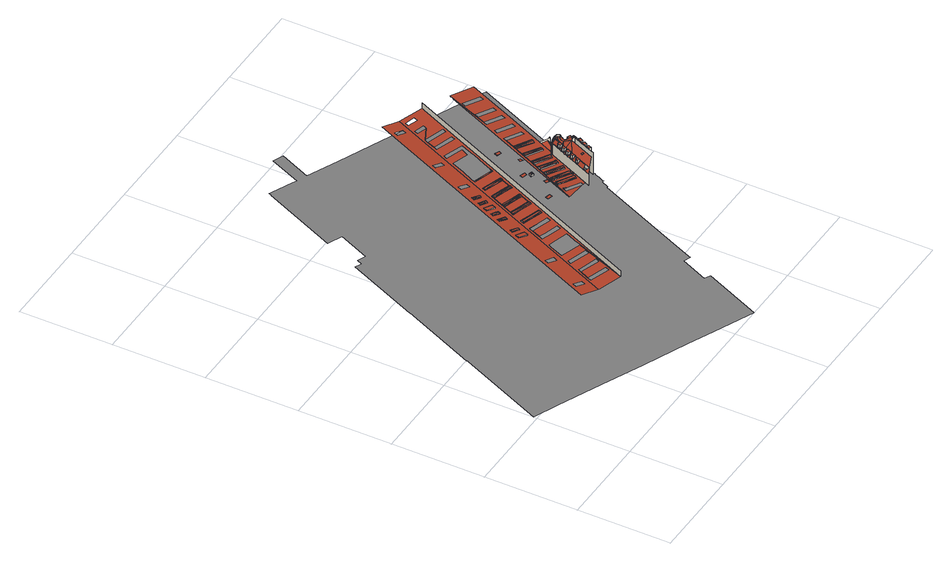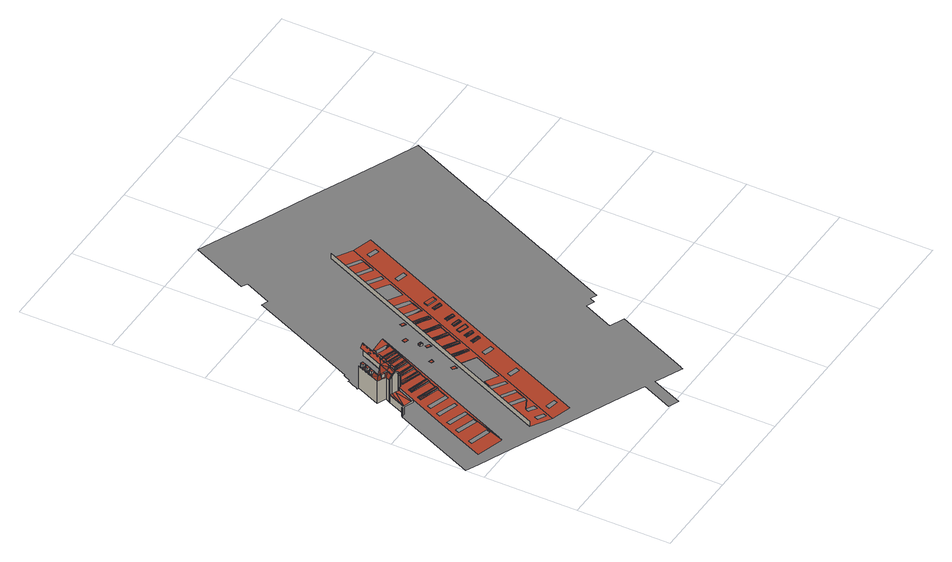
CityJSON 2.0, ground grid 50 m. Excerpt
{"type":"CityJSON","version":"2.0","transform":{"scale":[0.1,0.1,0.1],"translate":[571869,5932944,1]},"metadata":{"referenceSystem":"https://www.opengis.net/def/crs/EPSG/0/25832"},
"CityObjects":{
"building1":{"type":"Building","attributes":{"Grundfläche 2D":"26435.573661","Grundhöhe NN":"1.992"},"children":["building1-1","building1-2","building1-3","building1-4","building1-5","building1-6","building1-7","building1-8","building1-9","building1-10","building1-11","building1-12","building1-13","building1-14"],"geometry":[{"type":"MultiSurface","lod":"3","boundaries":[[[0,1,2,3]],[[2,4,5,3]],[[0,3,5,6,7]],[[8,9,10,11],[6,12,13,1,0,7],[14,15,16,17],[18,19,20,21,22,23],[24,25,26,27],[28,29,30,31,32,33],[34,35,36,37],[38,39,40,41,42,43]],[[44,45,46]],[[47,48,49,50,51,52,53]],[[54,53,52]],[[55,49,48]],[[56,48,47]],[[57,56,47,53]],[[51,58,59,60,54,52]],[[43,42,61,62]],[[53,54,57]],[[50,49,55,63,64,65]],[[41,40,66,61,42]],[[67,68,69,70,71,72,73]],[[55,48,74]],[[61,66,75,62]],[[57,54,60]],[[74,48,56]],[[43,62,75,39,38]],[[76,67,73]],[[77,68,67]],[[40,39,75,66]],[[55,74,63]],[[78,79,76,73,72]],[[56,57,60,59,64,63,74]],[[80,81,69,68]],[[82,79,78,72,71,83]],[[84,85,86,87]],[[70,69,81,88,89,90]],[[91,92,93,94,95,96,97]],[[98,97,96]],[[99,100,101,102,103,104,105,106,107,108,109,110,111,112,113,114,115,116,117,118,119,120,121,122,123,124,125,126,127,128,129,130,131,132,133,134,135,136,137,138,139,140,141,142,143,144,145,146,147,148,149,150,151,152,153,154,155,156,157,158,159,160,161,162,163,164,165,166,167,168,169,170,171,172,173,174,175,176]],[[77,67,76]],[[80,68,77]],[[91,177,92]],[[178,179,93,92]],[[81,80,88]],[[180,70,181,182]],[[77,76,79,82,89,88,80]],[[183,184,98,96,95,185]],[[186,97,98]],[[91,97,186]],[[183,89,82]],[[187,188,189]],[[8,11,190,86,85],[191,192,193,194,195,196,197,198,199,200,201,202,203,204,205,206],[207,208,209,210,211,212,213,214,215,86],[216,217,218,219,220,221],[222,223,221,224,225,226,227,228],[64,59,58,51,50,65],[82,83,71,70,90,89,183],[229,230,231,232,233,234],[235,236,237,238,239,240],[241,242,243,244,245,246],[247,248,240,249,250,251,252,253,254,255],[180,256,257,258,259,260,261,181,70],[262,263,264,265,266,259],[94,267,268,183,185,95],[269,270,271,272,273,274,275,243],[276,277,278,279,280,281,276,235],[282,283,284,285]],[[286,287,180,182,181,288,189,188]],[[177,178,92]],[[268,267,94,93,179,289]],[[290,187,189,288]],[[91,186,177]],[[186,98,184]],[[178,289,179]],[[291,287,286]],[[187,292,188]],[[188,292,286]],[[177,186,184,183,268,289,178]],[[260,293,290,288,181,261]],[[294,292,187]],[[295,291,286]],[[294,187,290]],[[296,297,264,263,298,299]],[[180,287,291,300,257,256]],[[301,299,298]],[[295,286,292]],[[294,290,293]],[[299,302,296]],[[297,303,264]],[[295,300,291]],[[292,294,293,294]],[[263,262,259,304,301,298]],[[260,258,257,300,295,292,294,293]],[[259,258,260]],[[297,296,305]],[[299,301,306]],[[297,305,303]],[[264,303,307,266,265]],[[299,306,302]],[[305,296,302]],[[306,301,304]],[[308,309,310]],[[309,311,312]],[[312,311,313,314]],[[303,305,307]],[[302,306,304,259,266,307,305]],[[309,315,311]],[[311,315,316,313]],[[191,317,192,191,206,318]],[[319,191,320]],[[321,322,323,324,325,326,327,328]],[[325,324,329]],[[325,329,330]],[[327,331,328]],[[320,191,318]],[[332,333,206]],[[334,335,336,330,329,324,323,337]],[[206,333,332,338,339,340,341,342,320,318]],[[343,344,345,346,347,348,349,350]],[[351,349,348]],[[327,352,331]],[[339,338,332]],[[353,352,327]],[[325,330,354]],[[355,321,328,331,352,356,357,358]],[[343,359,344]],[[349,360,350]],[[326,325,354,361]],[[350,362,343]],[[351,360,349]],[[327,326,361,353]],[[348,347,363,364,365,351]],[[366,367,368,369,370,371,372]],[[354,330,336]],[[353,356,352]],[[373,359,343]],[[374,345,344,359,375,376,377,378]],[[379,380,381]],[[372,371,382]],[[367,383,368]],[[361,354,336,335,357,356,353]],[[366,384,367]],[[373,375,359]],[[350,360,362]],[[373,343,362]],[[366,372,385]],[[386,387,386,388]],[[351,365,360]],[[388,389,390,391,392,387,386]],[[373,376,375]],[[393,394,395,382,371,370,396,397]],[[384,383,367]],[[398,386,387]],[[399,400,401,402]],[[403,400,399,404]],[[377,376,373,362,360,365,364,405]],[[372,382,385]],[[406,404,399,402]],[[385,382,395]],[[407,403,404,406]],[[408,369,368,383,409,410,411,412]],[[366,385,413]],[[414,415,416,417,418,419,420,421,422,423,424,425,426,427,379,428,429,430,431,432,433,314,313,316],[434,435,436,437,438],[439,440,441,442],[443,444,445,446,447,448,381],[392,391,449,450,451,452,453,454],[381,455,456,457,458,380,379],[459,460,461,462,463,443],[464,465,466,467,468,469,470,471,427],[374,378,377,405,364,363,347,346,345],[357,335,334,337,323,322,321,355,358],[472,473,474,475,459],[476,477,478,479,480,481],[370,369,408,412,411,393,397,396]],[[366,413,384]],[[388,386,482]],[[483,484,407,406]],[[485,486,487,488,489,490,419,418,417]],[[385,395,394]],[[491,483,406,402,492,493,494,495,496]],[[381,380,458,497,498,499,500,501]],[[502,503,484,483]],[[504,503,502,505]],[[383,384,410,409]],[[491,505,502,483]],[[389,388,506]],[[390,389,507]],[[484,503,504,508,509,510,511,512,513,514,515,516,517,518,519,490,489,488,487,486,520,521,522,523,401,400,403,407]],[[524,482,386]],[[413,385,394,393,411,410,384]],[[524,386,398]],[[453,452,525,526,398,387,392,454]],[[508,504,505,491]],[[527,501,500]],[[448,528,381]],[[529,510,509,530]],[[509,508,491,530]],[[511,510,529,531]],[[528,443,381]],[[532,531,529,530]],[[506,388,482]],[[498,497,533]],[[391,390,507,534,535,451,450,449]],[[524,398,526,525]],[[499,498,536]],[[389,506,535,534,507]],[[512,511,531,532]],[[501,537,455,381]],[[533,497,458,457]],[[491,496,538,532,530]],[[443,528,448,447,539,540,541,542,543]],[[527,537,501]],[[544,514,513,538]],[[513,512,532,538]],[[482,524,525,452,451,535,506]],[[515,514,544,545]],[[527,500,499,546]],[[547,545,544,538]],[[498,533,536]],[[499,536,546]],[[516,515,545,547]],[[548,519,518,549]],[[541,550,542]],[[549,518,517,551]],[[496,552,547,538]],[[517,516,547,551]],[[447,446,553,539]],[[542,550,543]],[[540,539,554]],[[555,548,549,551]],[[556,557,558,559]],[[463,560,459,443]],[[551,547,552]],[[457,456,455,537,527,546,536,533]],[[561,519,548,555]],[[559,558,562,563]],[[541,540,564]],[[562,565,566,563]],[[558,557,565,562]],[[563,566,567,568]],[[490,569,490,519]],[[565,570,567,566]],[[571,459,560,463,572,573,574,575]],[[496,576,552]],[[577,575,574]],[[578,579,561,555]],[[577,571,575]],[[567,570,580,568]],[[561,579,581,582,583,569,490,519]],[[584,420,419,490]],[[585,421,420,584]],[[539,553,554]],[[551,552,586,587,588,555]],[[585,584,490,569]],[[444,443,543,589]],[[590,591,592,570,565,593]],[[569,422,421,585]],[[540,554,564]],[[568,580,594,595]],[[423,422,569,583,582,596,597]],[[541,564,550]],[[594,592,598,595]],[[580,570,592,594]],[[599,600,596,582]],[[595,598,601,602]],[[599,582,579]],[[581,579,582]],[[555,588,587,603,578]],[[604,599,579]],[[543,550,589]],[[579,578,603,604]],[[496,605,606,576]],[[606,607,608,576]],[[598,592,609,601]],[[552,576,610,587,586]],[[463,462,611,572]],[[612,610,576,608]],[[573,572,611]],[[577,613,571]],[[614,605,496]],[[601,609,615,602]],[[616,617,618,597,596,600]],[[591,619,609,592]],[[620,621,591,590,593,622,148,147]],[[616,600,599,604,603,587,623,624,625,626,627,617]],[[602,615,628,629]],[[554,553,446,445,444,589,550,564]],[[630,631,607,606]],[[574,573,632]],[[610,576,610,623]],[[628,619,633,629]],[[623,587,610]],[[615,609,619,628]],[[577,574,634]],[[612,624,623,610]],[[605,635,630,606]],[[625,612,608,636,637,638]],[[619,639,633]],[[612,625,624]],[[621,639,619,591]],[[633,639,614,629]],[[613,640,571]],[[637,636,146,145]],[[641,642,636,608,607,631,643,644,639,620]],[[643,631,630,635]],[[638,645,626,625]],[[644,643,635,605]],[[614,639,644,605]],[[636,642,641,620,147,146]],[[646,637,145,144]],[[632,573,611]],[[647,638,637]],[[460,459,571,640]],[[647,645,638]],[[648,647,637,646,649,650]],[[649,646,144,143]],[[647,648,650,142,651,645]],[[650,649,143,142]],[[620,639,621]],[[574,632,634]],[[652,617,627,626]],[[577,634,613]],[[652,626,645]],[[652,645,651]],[[632,611,462,461,460,640,613,634]],[[618,617,652]],[[652,651,142,141]],[[140,653,654,618,652,141]],[[655,653,140,139]],[[656,655,139,138]]],"semantics":{"surfaces":[{"type":"WallSurface"},{"type":"RoofSurface"},{"type":"GroundSurface"}],"values":[0,1,0,1,1,0,1,1,1,1,0,0,1,0,0,0,1,1,1,1,0,1,1,0,1,1,0,1,0,0,0,0,1,2,1,1,1,1,1,1,0,0,1,1,1,1,1,0,1,0,1,1,1,1,1,1,1,0,0,1,1,1,0,0,1,1,1,1,1,1,1,0,0,1,1,1,1,0,1,1,1,1,1,0,1,0,1,0,0,1,0,1,1,1,1,1,0,0,0,1,1,1,1,1,0,1,1,1,1,1,1,0,0,1,1,1,0,1,1,1,0,1,1,1,1,1,1,1,0,1,0,1,1,0,0,0,1,1,1,0,0,1,1,1,1,0,0,1,1,0,0,0,1,1,1,1,1,1,0,1,0,0,1,1,0,0,0,1,1,1,1,0,1,1,1,0,0,0,1,0,1,0,0,0,0,1,1,1,1,0,0,1,0,1,0,0,1,1,1,0,1,1,0,0,1,1,0,0,0,1,1,0,1,1,0,1,0,1,0,0,1,1,1,0,1,0,1,1,0,1,0,0,0,0,1,1,1,1,1,0,1,0,1,1,0,0,1,1,1,0,1,1,0,0,1,0,0,1,1,0,1,0,1,0,1,1,1,1,1,0,1,0,1,0,0,0,0,0,0,1,1,0,0,1,0,0,0,1,1,1,1,1,1,0,1,0,0,0,0]}}]},
"building1-1":{"type":"BuildingInstallation","parents":["building1"],"geometry":[{"type":"MultiSurface","lod":"3","boundaries":[[[657,658,659]],[[660,661,659,662]],[[661,663,657,659]],[[664,660,662,665]],[[665,666,667]],[[664,665,667,668]],[[662,659,658,669,670,666,665]],[[670,671,672,668,667,666]],[[672,673,674,663,661,660,664,668]],[[658,657,663,674,669]]],"semantics":{"surfaces":[{"type":"RoofSurface"},{"type":"WallSurface"}],"values":[0,0,0,0,0,0,1,1,1,1]}}]},
"building1-2":{"type":"BuildingInstallation","parents":["building1"],"geometry":[{"type":"MultiSurface","lod":"3","boundaries":[[[675,676,677]],[[678,677,679]],[[680,677,678]],[[680,675,677]],[[678,679,681]],[[682,681,679]],[[682,683,684]],[[681,682,684,685]],[[680,686,675]],[[676,687,688,689,683,682,679,677]],[[689,690,691,685,684,683]],[[678,681,685,691,692,686,680]],[[692,693,687,676,675,686]]],"semantics":{"surfaces":[{"type":"RoofSurface"},{"type":"WallSurface"}],"values":[0,0,0,0,0,0,0,0,0,1,1,1,1]}}]},
"building1-3":{"type":"BuildingInstallation","parents":["building1"],"geometry":[{"type":"MultiSurface","lod":"3","boundaries":[[[694,695,696]],[[697,698,699,700]],[[701,700,702]],[[697,700,701]],[[697,701,703]],[[695,704,705]],[[694,704,695]],[[698,704,699]],[[694,699,704]],[[706,707,708,702,700,699,694,696]],[[708,709,710,703,701,702]],[[710,711,712,713,705,704,698,697,703]],[[706,696,695,705,713,714]]],"semantics":{"surfaces":[{"type":"RoofSurface"},{"type":"WallSurface"}],"values":[0,0,0,0,0,0,0,0,0,1,1,1,1]}}]},
"building1-4":{"type":"BuildingInstallation","parents":["building1"],"geometry":[{"type":"MultiSurface","lod":"3","boundaries":[[[715,716,717]],[[718,717,719]],[[715,717,720]],[[718,720,717]],[[721,719,722]],[[723,722,724]],[[721,723,725]],[[722,723,721]],[[719,721,718]],[[715,720,726]],[[719,717,716,727,728,724,722]],[[729,725,723,724,728,730]],[[721,725,729,731,732,726,720,718]],[[727,716,715,726,732,733]]],"semantics":{"surfaces":[{"type":"RoofSurface"},{"type":"WallSurface"}],"values":[0,0,0,0,0,0,0,0,0,0,1,1,1,1]}}]},
"building1-5":{"type":"BuildingInstallation","parents":["building1"],"geometry":[{"type":"MultiSurface","lod":"3","boundaries":[[[734,735,736]],[[737,734,736]],[[738,739,736]],[[737,736,739]],[[740,741,742]],[[743,742,744]],[[740,742,743]],[[738,743,739]],[[740,743,738]],[[737,745,734]],[[746,747,748,749,741,740,738,736,735]],[[750,744,742,741,749,751]],[[739,743,744,750,752,745,737]],[[752,753,746,735,734,745]]],"semantics":{"surfaces":[{"type":"RoofSurface"},{"type":"WallSurface"}],"values":[0,0,0,0,0,0,0,0,0,0,1,1,1,1]}}]},
"building1-6":{"type":"BuildingInstallation","parents":["building1"],"geometry":[{"type":"MultiSurface","lod":"3","boundaries":[[[754,755,756,757]],[[758,759,757,756]],[[754,757,759,760]],[[760,761,755,754]],[[756,755,761,758]]],"semantics":{"surfaces":[{"type":"RoofSurface"},{"type":"WallSurface"}],"values":[0,1,1,1,1]}}]},
"building1-7":{"type":"BuildingInstallation","parents":["building1"],"geometry":[{"type":"MultiSurface","lod":"3","boundaries":[[[762,763,764,765,766]],[[762,767,763]],[[764,763,767,768]],[[764,768,765]]],"semantics":{"surfaces":[{"type":"RoofSurface"},{"type":"WallSurface"}],"values":[0,1,1,1]}}]},
"building1-8":{"type":"BuildingInstallation","parents":["building1"],"geometry":[{"type":"MultiSurface","lod":"3","boundaries":[[[769,770,771,772]],[[772,771,773,774]],[[769,772,774,775]],[[770,769,775,776]],[[771,770,776,773]]],"semantics":{"surfaces":[{"type":"RoofSurface"},{"type":"WallSurface"}],"values":[0,1,1,1,1]}}]},
"building1-9":{"type":"BuildingInstallation","parents":["building1"],"geometry":[{"type":"MultiSurface","lod":"3","boundaries":[[[777,778,779]],[[779,778,780]],[[781,778,777]],[[780,778,781]],[[782,783,777,779]],[[784,785,781,777,783]],[[785,786,780,781]],[[787,782,779,780,786]]],"semantics":{"surfaces":[{"type":"RoofSurface"},{"type":"WallSurface"}],"values":[0,0,0,0,1,1,1,1]}}]},
"building1-10":{"type":"BuildingInstallation","parents":["building1"],"geometry":[{"type":"MultiSurface","lod":"3","boundaries":[[[788,789,790,791]],[[791,792,788]],[[791,790,793,792]],[[789,793,790]]],"semantics":{"surfaces":[{"type":"RoofSurface"},{"type":"WallSurface"}],"values":[0,1,1,1]}}]},
"building1-11":{"type":"BuildingInstallation","parents":["building1"],"geometry":[{"type":"MultiSurface","lod":"3","boundaries":[[[794,795,796,797]],[[797,796,798,799]],[[794,797,799,800]],[[795,794,800,801]],[[796,795,801,798]]],"semantics":{"surfaces":[{"type":"RoofSurface"},{"type":"WallSurface"}],"values":[0,1,1,1,1]}}]},
"building1-12":{"type":"BuildingInstallation","parents":["building1"],"geometry":[{"type":"MultiSurface","lod":"3","boundaries":[[[802,803,804,805]],[[805,804,806,807]],[[802,805,807,808]],[[803,802,808,809]],[[804,803,809,806]]],"semantics":{"surfaces":[{"type":"RoofSurface"},{"type":"WallSurface"}],"values":[0,1,1,1,1]}}]},
"building1-13":{"type":"BuildingInstallation","parents":["building1"],"geometry":[{"type":"MultiSurface","lod":"3","boundaries":[[[810,811,812,813]],[[813,812,814,815]],[[810,813,815,816]],[[811,810,816,817]],[[812,811,817,814]]],"semantics":{"surfaces":[{"type":"RoofSurface"},{"type":"WallSurface"}],"values":[0,1,1,1,1]}}]},
"building1-14":{"type":"BuildingInstallation","parents":["building1"],"geometry":[{"type":"MultiSurface","lod":"3","boundaries":[[[818,819,820,821]],[[822,823,824,825,826,819,818]],[[827,828,824,823]],[[829,828,827]],[[830,831,832,828,829]],[[833,834,832,831]],[[833,835,836,834]],[[835,837,838,836]],[[837,839,840,841,842,838]],[[584,490,818,821]],[[822,818,490,843,823]],[[827,823,843,581]],[[829,827,581,579]],[[578,829,579]],[[578,588,586,610,833,831,830,829]],[[610,612,833]],[[833,612,844,837,835]],[[637,839,837,844,845]],[[637,646,840,839]],[[646,649,841,840]],[[649,650,842,841]],[[650,648,647,838,842]],[[838,647,638]],[[638,625,836,838]],[[624,623,587,603,604,599,824,828,832,834,836,625]],[[599,582,825,824]],[[825,582,583,569,819,826]],[[569,585,820,819]],[[585,584,821,820]]],"semantics":{"surfaces":[{"type":"RoofSurface"},{"type":"WallSurface"}],"values":[0,0,0,0,0,0,0,0,0,1,1,1,1,1,1,1,1,1,1,1,1,1,1,1,1,1,1,1,1]}}]}
},
"vertices":[
[1051,1206,90],[1042,1184,90],[1042,1184,94],[1051,1206,94],[1088,1164,86],[1097,1186,86],[1097,1186,81],[1092,1188,82],[1535,2105,77],[1444,2145,93],[813,721,93],[906,680,77],[1088,1164,81],[1084,1165,82],[1004,975,82],[994,954,82],[948,974,90],[958,996,90],[1248,1612,87],[1280,1598,81],[1271,1577,81],[1240,1590,87],[1225,1597,89],[1234,1618,89],[914,774,82],[905,753,82],[860,773,90],[869,795,90],[1317,1800,89],[1360,1782,81],[1351,1760,81],[1309,1778,89],[1305,1780,90],[1315,1801,90],[1481,2055,81],[1472,2034,81],[1427,2053,89],[1435,2074,90],[1179,1424,85],[1198,1415,82],[1189,1394,82],[1171,1402,85],[1143,1414,90],[1153,1435,90],[1139,1178,84],[1178,1166,84],[1140,1182,79],[1166,1236,84],[1169,1241,83],[1170,1246,81],[1170,1246,78],[1162,1225,78],[1162,1225,81],[1164,1230,83],[1200,1208,86],[1211,1228,86],[1261,1195,96],[1258,1188,95],[1200,1208,84],[1257,1184,91],[1257,1184,93],[1143,1414,94],[1153,1435,94],[1266,1205,93],[1266,1205,91],[1211,1228,84],[1189,1394,86],[1198,1310,84],[1200,1315,83],[1202,1319,81],[1202,1319,78],[1193,1299,78],[1193,1299,81],[1195,1303,83],[1264,1202,95],[1198,1415,86],[1291,1262,94],[1294,1269,95],[1239,1279,86],[1289,1258,93],[1296,1275,94],[1249,1299,87],[1289,1258,91],[1239,1279,85],[1656,2051,124],[1656,2051,93],[1025,628,93],[1025,628,124],[1298,1278,93],[1298,1278,91],[1249,1299,85],[1228,1373,84],[1231,1378,84],[1232,1382,81],[1232,1382,79],[1224,1363,79],[1224,1363,81],[1226,1367,83],[1273,1342,87],[1185,2,10],[1155,16,10],[1154,15,10],[968,98,10],[828,160,10],[595,261,10],[370,361,10],[133,465,10],[5,520,10],[211,985,10],[212,984,10],[217,996,10],[214,997,10],[394,1403,10],[392,1404,10],[566,1794,10],[600,1779,10],[612,1807,10],[657,1789,10],[731,1958,10],[654,1992,10],[835,2399,10],[837,2399,10],[842,2412,10],[854,2407,10],[854,2406,10],[969,2355,10],[988,2346,10],[1063,2517,10],[1116,2493,10],[1041,2323,10],[1208,2249,10],[1444,2145,10],[1535,2105,10],[1656,2051,10],[1805,1987,10],[1804,1986,10],[1935,1930,10],[1999,1901,10],[1797,1446,10],[1795,1446,10],[1792,1439,10],[1778,1445,10],[1732,1342,10],[1733,1342,10],[1731,1337,10],[1730,1337,10],[1720,1315,10],[1769,1294,10],[1711,1163,10],[1714,1162,10],[1715,1164,10],[1720,1162,10],[1719,1160,10],[1719,1159,10],[1715,1150,10],[1706,1130,10],[1705,1128,10],[1696,1108,10],[1692,1098,10],[1691,1096,10],[1687,1098,10],[1687,1099,10],[1688,1100,10],[1684,1102,10],[1664,1057,10],[1658,1059,10],[1439,563,10],[1440,563,10],[1402,478,10],[1396,463,10],[1360,479,10],[1293,329,10],[1324,316,10],[1322,313,10],[1324,312,10],[1188,5,10],[1187,6,10],[1322,1333,96],[1325,1339,94],[1282,1360,87],[1263,1455,78],[1255,1437,78],[1256,1440,78],[1318,1323,91],[1318,1323,92],[1273,1342,85],[1319,1327,94],[1257,1440,83],[1259,1446,84],[1256,1440,83],[913,677,78],[1383,1545,88],[1316,1574,78],[1324,1593,78],[1353,1657,79],[1385,1731,78],[1464,1697,89],[1487,1739,90],[1405,1776,78],[1406,1779,78],[1413,1795,78],[1497,1757,90],[1508,1752,91],[1481,1690,91],[1472,1671,92],[1439,1597,91],[1411,1533,91],[1144,929,92],[1136,911,92],[1058,945,81],[1041,953,78],[1071,1023,78],[1081,1044,78],[1106,1033,82],[1176,1002,92],[1145,931,92],[1140,1182,78],[1178,1166,83],[1236,1141,91],[1227,1120,91],[1167,1146,83],[1131,1161,78],[1102,1092,78],[1110,1109,78],[1111,1113,78],[1142,1100,82],[1206,1071,91],[1197,1050,91],[1131,1079,82],[1011,887,78],[1020,907,78],[1034,901,80],[1115,865,92],[1106,844,92],[1024,881,80],[1474,1932,78],[1569,1891,91],[1570,1890,91],[1561,1870,91],[1559,1871,91],[1465,1912,78],[950,744,78],[948,745,78],[957,765,78],[960,763,79],[1051,722,91],[1042,702,91],[1438,1849,79],[1442,1858,79],[1446,1868,79],[1536,1829,91],[1541,1826,91],[1539,1822,91],[1535,1812,91],[1533,1807,91],[1525,1810,90],[1321,1431,86],[1358,1415,91],[1351,1399,91],[1378,1460,91],[1350,1395,91],[1311,1412,86],[1344,1475,87],[1284,1501,79],[1292,1519,79],[1354,1493,87],[1386,1479,91],[1282,1360,85],[1326,1342,91],[984,824,78],[988,833,78],[996,829,79],[1082,792,91],[1074,774,91],[986,812,79],[980,815,78],[1543,1965,85],[1498,1985,79],[1506,2005,78],[1548,1987,84],[1552,1985,85],[1550,1981,85],[1527,2052,79],[1536,2071,79],[1583,2051,85],[1574,2032,85],[1261,1451,83],[1263,1455,81],[1255,1437,80],[1326,1342,92],[1311,1412,88],[1321,1431,88],[1354,1405,96],[1350,1395,93],[1351,1399,94],[1356,1412,94],[1288,1511,84],[1291,1516,83],[1284,1501,80],[1286,1504,82],[1358,1415,93],[1344,1475,88],[1382,1470,96],[1354,1493,88],[1378,1460,92],[1385,1475,95],[1380,1464,95],[1386,1479,92],[1459,1173,96],[1461,1179,95],[1459,1174,96],[1475,1178,92],[1463,1183,94],[1475,1178,87],[1463,1183,89],[1476,1178,92],[1476,1178,87],[1316,1574,79],[1411,1533,92],[1318,1577,83],[1413,1537,94],[1487,1238,89],[1486,1235,89],[1478,1218,89],[1478,1218,94],[1480,1222,94],[1483,1229,96],[1486,1235,94],[1487,1238,94],[1505,1206,90],[1506,1206,90],[1522,1222,89],[1415,1543,91],[1413,1537,91],[1506,1206,85],[1574,1176,77],[1574,1176,81],[1505,1206,86],[1418,1549,91],[1419,1552,91],[1419,1552,93],[1418,1549,94],[1415,1543,95],[1502,1270,94],[1504,1274,94],[1504,1274,89],[1497,1258,89],[1495,1254,89],[1495,1254,94],[1497,1258,94],[1499,1264,96],[1537,1236,88],[1523,1222,89],[1581,1193,84],[1576,1180,84],[1522,1222,85],[1582,1196,81],[1582,1196,77],[1523,1222,84],[1554,1253,87],[1592,1217,85],[1579,1187,86],[1595,1223,87],[1537,1236,84],[1590,1213,77],[1590,1213,81],[1520,1311,97],[1523,1316,95],[1524,1320,94],[1524,1320,89],[1515,1300,89],[1515,1300,94],[1517,1304,95],[1598,1230,85],[1554,1253,83],[1555,1252,87],[1599,1233,81],[1599,1233,77],[1555,1252,83],[1425,1130,90],[1563,1409,89],[1564,1412,89],[1576,1274,85],[1593,1290,84],[1618,1275,84],[1612,1263,84],[1538,1350,95],[1536,1345,94],[1540,1356,98],[1543,1362,95],[1544,1366,94],[1544,1366,89],[1536,1345,89],[1610,1258,77],[1610,1258,81],[1577,1273,85],[1576,1274,81],[1577,1273,81],[1615,1311,83],[1598,1181,167],[1598,1181,146],[1608,1176,161],[1608,1176,167],[1606,1198,146],[1606,1198,167],[1595,1223,77],[1617,1194,167],[1617,1194,161],[1593,1290,80],[1594,1289,84],[1619,1278,81],[1619,1278,77],[1594,1289,80],[1616,1271,86],[1559,1141,77],[1555,1133,77],[1552,1127,77],[1570,1126,75],[1660,1327,75],[1675,1362,75],[1673,1363,76],[1675,1368,76],[1677,1367,75],[1684,1364,75],[1730,1467,75],[1822,1674,74],[1935,1930,74],[1804,1986,90],[1431,1129,90],[1432,1131,90],[1436,1129,89],[1537,1127,79],[1458,1161,88],[1454,1163,89],[1782,1903,89],[1783,1908,89],[1880,1866,77],[1871,1845,77],[1774,1886,89],[1734,1794,89],[1743,1815,89],[1839,1773,77],[1830,1752,77],[1593,1476,89],[1689,1435,77],[1687,1431,77],[1680,1414,77],[1584,1455,89],[1586,1460,89],[1633,1328,78],[1635,1327,78],[1640,1325,77],[1631,1304,77],[1617,1311,79],[1615,1311,79],[1660,1370,77],[1653,1354,77],[1652,1350,77],[1556,1392,89],[1622,1540,89],[1717,1498,77],[1716,1496,77],[1708,1478,77],[1613,1520,89],[1707,1734,89],[1714,1750,89],[1767,1727,82],[1810,1709,77],[1803,1693,77],[1802,1688,77],[1764,1705,82],[1705,1730,89],[1654,1612,89],[1749,1571,77],[1741,1551,77],[1645,1592,89],[1683,1677,89],[1755,1645,80],[1778,1635,77],[1771,1619,77],[1769,1615,77],[1674,1657,89],[1635,1315,84],[1625,1213,167],[1625,1213,161],[1559,1102,76],[1559,1102,142],[1612,1220,142],[1619,1236,141],[1639,1280,141],[1675,1362,141],[1633,1230,167],[1592,1138,167],[1583,1121,167],[1579,1110,167],[1633,1129,182],[1695,1269,182],[1556,1392,94],[1557,1395,94],[1560,1402,96],[1563,1409,94],[1564,1412,94],[1614,1219,167],[1614,1219,145],[1622,1235,145],[1622,1235,167],[1638,1321,83],[1633,1328,81],[1633,1230,162],[1639,1244,161],[1627,1249,145],[1635,1266,145],[1646,1261,160],[1652,1274,160],[1641,1279,145],[1648,1296,144],[1660,1291,161],[1665,1304,160],[1654,1308,144],[1662,1326,144],[1579,1110,162],[1573,1125,146],[1580,1142,146],[1592,1138,162],[1632,1308,83],[1631,1304,81],[1617,1311,83],[1659,1367,84],[1591,1472,89],[1627,1249,167],[1639,1244,167],[1635,1266,167],[1646,1261,167],[1652,1350,80],[1635,1327,81],[1640,1325,81],[1653,1354,84],[1660,1370,81],[1652,1274,167],[1584,1455,94],[1586,1460,95],[1588,1465,95],[1591,1472,95],[1593,1476,94],[1641,1279,167],[1648,1296,167],[1657,1361,85],[1660,1291,167],[1662,1326,167],[1654,1308,167],[1687,1431,83],[1665,1304,167],[1681,1303,171],[1680,1414,81],[1681,1418,83],[1674,1321,167],[1701,1179,162],[1712,1174,145],[1712,1174,167],[1701,1179,167],[1617,1529,89],[1674,1321,161],[1720,1191,167],[1709,1196,167],[1684,1425,84],[1720,1191,145],[1709,1196,162],[1715,1209,162],[1715,1209,167],[1677,1367,141],[1726,1205,145],[1622,1540,94],[1613,1520,94],[1615,1524,95],[1617,1529,96],[1619,1535,95],[1700,1309,167],[1620,1535,95],[1690,1355,167],[1690,1355,162],[1726,1205,167],[1690,1356,162],[1687,1362,155],[1684,1364,150],[1673,1363,137],[1675,1368,137],[1702,1350,171],[1704,1355,171],[1700,1351,171],[1689,1435,80],[1729,1204,142],[1742,1234,142],[1734,1221,145],[1715,1173,142],[1734,1221,167],[1722,1227,167],[1687,1362,57],[1684,1364,57],[1722,1227,161],[1688,1362,155],[1688,1362,57],[1728,1240,161],[1728,1240,167],[1692,1360,167],[1692,1360,162],[1738,1293,167],[1721,1300,167],[1721,1300,161],[1700,1309,161],[1739,1235,145],[1715,1344,167],[1708,1478,80],[1715,1344,161],[1716,1496,84],[1749,1288,167],[1739,1235,167],[1692,1360,57],[1704,1355,57],[1730,1467,57],[1747,1252,145],[1769,1294,143],[1750,1251,142],[1711,1163,142],[1717,1349,167],[1717,1349,161],[1720,1348,158],[1720,1348,57],[1717,1349,57],[1747,1252,167],[1736,1257,167],[1726,1311,167],[1726,1311,145],[1710,1483,84],[1736,1257,161],[1713,1489,85],[1743,1303,167],[1720,1315,142],[1730,1337,141],[1731,1343,144],[1749,1288,161],[1717,1498,80],[1743,1305,142],[1727,1313,142],[1743,1303,145],[1738,1293,162],[1731,1343,56],[1731,1337,141],[1731,1343,143],[1732,1342,142],[1733,1342,141],[1732,1342,141],[1732,1342,56],[1778,1445,56],[1792,1439,61],[1730,1467,69],[1795,1446,61],[1797,1446,61],
[1109,1232,85],[1072,1249,92],[1071,1246,93],[1107,1224,88],[1109,1229,87],[1068,1241,95],[1110,1231,85],[1105,1218,87],[1066,1235,93],[1064,1232,92],[1102,1215,85],[1103,1214,85],[1072,1249,89],[1064,1232,89],[1102,1215,83],[1103,1214,83],[1105,1218,83],[1110,1231,82],
[1143,1326,86],[1112,1340,91],[1111,1336,93],[1147,1314,88],[1108,1331,94],[1149,1319,87],[1145,1309,87],[1106,1326,94],[1105,1323,91],[1136,1308,86],[1143,1305,85],[1151,1322,85],[1112,1340,89],[1108,1331,89],[1105,1323,89],[1136,1308,84],[1143,1305,82],[1151,1322,82],[1143,1326,84],
[1132,1384,93],[1161,1375,86],[1133,1387,91],[1166,1357,87],[1168,1363,88],[1130,1379,94],[1128,1374,93],[1154,1357,86],[1126,1369,91],[1164,1353,84],[1170,1368,87],[1172,1371,84],[1133,1387,89],[1132,1384,89],[1126,1369,89],[1154,1357,84],[1164,1353,83],[1166,1357,83],[1168,1363,83],[1172,1371,83],[1161,1375,84],
[1195,1469,87],[1174,1478,91],[1173,1475,93],[1209,1453,88],[1170,1470,93],[1211,1458,88],[1207,1448,87],[1168,1464,93],[1189,1451,87],[1166,1461,91],[1205,1444,84],[1212,1461,84],[1174,1478,89],[1166,1461,89],[1205,1444,82],[1189,1451,85],[1211,1458,82],[1212,1461,82],[1195,1469,85],
[1213,1516,87],[1195,1524,91],[1193,1520,93],[1231,1504,87],[1191,1515,94],[1229,1499,88],[1189,1510,93],[1187,1507,91],[1206,1498,87],[1227,1494,87],[1225,1490,84],[1233,1507,84],[1195,1524,89],[1193,1520,89],[1189,1510,89],[1187,1507,89],[1225,1490,82],[1206,1498,86],[1233,1507,82],[1213,1516,86],
[1324,1198,133],[1317,1182,133],[1339,1173,136],[1346,1189,136],[1339,1173,135],[1346,1189,135],[1324,1198,131],[1317,1182,131],
[1416,1248,134],[1434,1240,132],[1441,1256,132],[1422,1265,134],[1421,1263,134],[1434,1240,131],[1441,1256,131],
[1405,1381,133],[1398,1365,133],[1420,1355,136],[1427,1371,136],[1420,1355,135],[1427,1371,135],[1405,1381,131],[1398,1365,131],
[1417,1330,147],[1427,1334,148],[1423,1345,147],[1437,1339,147],[1431,1325,147],[1423,1345,136],[1417,1330,136],[1424,1327,138],[1431,1325,137],[1437,1339,137],[1430,1342,138],
[1508,1425,132],[1513,1443,132],[1501,1448,135],[1494,1432,135],[1494,1432,134],[1501,1448,134],
[1593,1203,83],[1599,1204,83],[1597,1210,83],[1592,1209,83],[1597,1210,76],[1592,1209,77],[1593,1203,77],[1599,1204,76],
[1487,1564,133],[1479,1548,133],[1501,1538,136],[1509,1554,136],[1501,1538,135],[1509,1554,135],[1487,1564,131],[1479,1548,131],
[1643,1174,180],[1647,1184,180],[1639,1187,178],[1635,1178,178],[1639,1187,175],[1635,1178,175],[1643,1174,178],[1647,1184,178],
[1675,1362,146],[1677,1367,146],[1675,1368,145],[1673,1363,145],[1682,1359,161],[1685,1358,170],[1688,1362,170],[1687,1362,170],[1684,1364,161],[1690,1356,172],[1692,1360,172],[1690,1355,172],[1700,1351,178],[1702,1350,179],[1704,1355,179],[1715,1344,171],[1717,1349,171],[1718,1343,170],[1720,1348,170],[1728,1338,146],[1731,1343,146],[1730,1337,145],[1731,1337,145],[1733,1342,145],[1732,1342,145],[1685,1358,155],[1728,1338,144],[1730,1337,142]
]}
